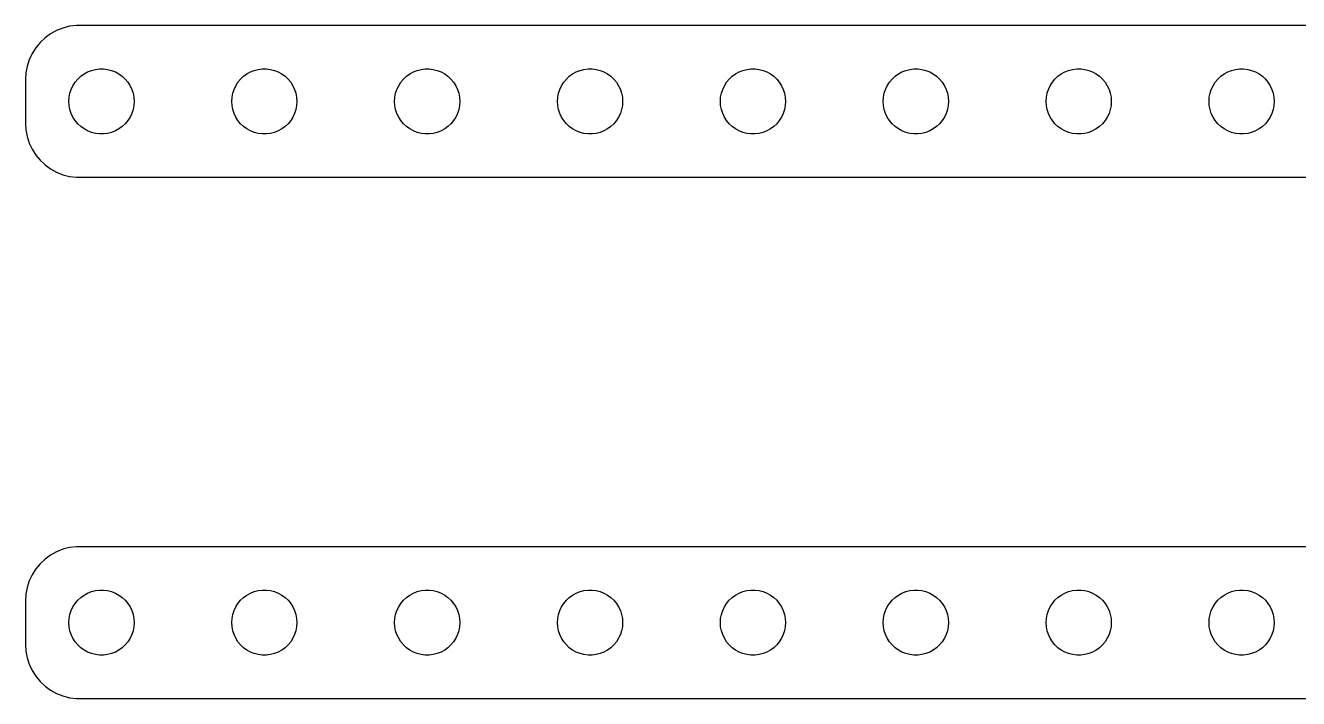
# Model space of a CAD drawing. Header units: metres. Extents: x -112 to 112, y 45 to 75.
# Drawn here: x -112.2 to -53.6, y 44.5 to 75.5 of the extents above; entities that cross this region are included whole.
import ezdxf

# ---------------------------------------------------------------- set-up
doc = ezdxf.new("R2010")
doc.units = ezdxf.units.M

msp = doc.modelspace()

# ---------------------------------------------------------------- linework, layer by layer
for p, q in [((-111.09, 75.1108), (-111.344, 74.9263)), ((-110.814, 75.2621), (-111.09, 75.1108)), ((-110.523, 75.3776), (-110.814, 75.2621)), ((-110.218, 75.4557), (-110.523, 75.3776)), ((-109.907, 75.4951), (-110.218, 75.4557)), ((109.907, 75.4951), (-109.907, 75.4951)), ((-111.773, 74.4695), (-111.941, 74.2044)), ((-111.572, 74.7114), (-111.773, 74.4695)), ((-111.344, 74.9263), (-111.572, 74.7114)), ((-112.074, 73.9203), (-112.171, 73.6217)), ((-111.941, 74.2044), (-112.074, 73.9203)), ((-112.23, 73.3133), (-112.25, 73)), ((-112.171, 73.6217), (-112.23, 73.3133)), ((-109.554, 73.2665), (-109.389, 73.3572)), ((-109.389, 73.3572), (-109.214, 73.4266)), ((-109.214, 73.4266), (-109.031, 73.4734)), ((-109.031, 73.4734), (-108.844, 73.497)), ((-108.844, 73.497), (-108.656, 73.497)), ((-108.656, 73.497), (-108.469, 73.4734)), ((-108.469, 73.4734), (-108.286, 73.4266)), ((-108.286, 73.4266), (-108.111, 73.3572)), ((-108.111, 73.3572), (-107.946, 73.2665)), ((-102.054, 73.2665), (-101.889, 73.3572)), ((-101.889, 73.3572), (-101.714, 73.4266)), ((-101.714, 73.4266), (-101.531, 73.4734)), ((-101.531, 73.4734), (-101.344, 73.497)), ((-101.344, 73.497), (-101.156, 73.497)), ((-101.156, 73.497), (-100.969, 73.4734)), ((-100.969, 73.4734), (-100.786, 73.4266)), ((-100.786, 73.4266), (-100.611, 73.3572)), ((-100.611, 73.3572), (-100.446, 73.2665)), ((-94.5537, 73.2665), (-94.3887, 73.3572)), ((-94.3887, 73.3572), (-94.2135, 73.4266)), ((-94.2135, 73.4266), (-94.0311, 73.4734)), ((-94.0311, 73.4734), (-93.8442, 73.497)), ((-93.8442, 73.497), (-93.6558, 73.497)), ((-93.6558, 73.497), (-93.4689, 73.4734)), ((-93.4689, 73.4734), (-93.2865, 73.4266)), ((-93.2865, 73.4266), (-93.1113, 73.3572)), ((-93.1113, 73.3572), (-92.9463, 73.2665)), ((-87.0537, 73.2665), (-86.8887, 73.3572)), ((-86.8887, 73.3572), (-86.7135, 73.4266)), ((-86.7135, 73.4266), (-86.5311, 73.4734)), ((-86.5311, 73.4734), (-86.3442, 73.497)), ((-86.3442, 73.497), (-86.1558, 73.497)), ((-86.1558, 73.497), (-85.9689, 73.4734)), ((-85.9689, 73.4734), (-85.7865, 73.4266)), ((-85.7865, 73.4266), (-85.6113, 73.3572)), ((-85.6113, 73.3572), (-85.4463, 73.2665)), ((-79.5537, 73.2665), (-79.3887, 73.3572)), ((-79.3887, 73.3572), (-79.2135, 73.4266)), ((-79.2135, 73.4266), (-79.0311, 73.4734)), ((-79.0311, 73.4734), (-78.8442, 73.497)), ((-78.8442, 73.497), (-78.6558, 73.497)), ((-78.6558, 73.497), (-78.4689, 73.4734)), ((-78.4689, 73.4734), (-78.2865, 73.4266)), ((-78.2865, 73.4266), (-78.1113, 73.3572)), ((-78.1113, 73.3572), (-77.9463, 73.2665)), ((-72.0537, 73.2665), (-71.8887, 73.3572)), ((-71.8887, 73.3572), (-71.7135, 73.4266)), ((-71.7135, 73.4266), (-71.5311, 73.4734)), ((-71.5311, 73.4734), (-71.3442, 73.497)), ((-71.3442, 73.497), (-71.1558, 73.497)), ((-71.1558, 73.497), (-70.9689, 73.4734)), ((-70.9689, 73.4734), (-70.7865, 73.4266)), ((-70.7865, 73.4266), (-70.6113, 73.3572)), ((-70.6113, 73.3572), (-70.4463, 73.2665)), ((-64.5537, 73.2665), (-64.3887, 73.3572)), ((-64.3887, 73.3572), (-64.2135, 73.4266)), ((-64.2135, 73.4266), (-64.0311, 73.4734)), ((-64.0311, 73.4734), (-63.8442, 73.497)), ((-63.8442, 73.497), (-63.6558, 73.497)), ((-63.6558, 73.497), (-63.4689, 73.4734)), ((-63.4689, 73.4734), (-63.2865, 73.4266)), ((-63.2865, 73.4266), (-63.1113, 73.3572)), ((-63.1113, 73.3572), (-62.9463, 73.2665)), ((-57.0537, 73.2665), (-56.8887, 73.3572)), ((-56.8887, 73.3572), (-56.7135, 73.4266)), ((-56.7135, 73.4266), (-56.5311, 73.4734)), ((-56.5311, 73.4734), (-56.3442, 73.497)), ((-56.3442, 73.497), (-56.1558, 73.497)), ((-56.1558, 73.497), (-55.9689, 73.4734)), ((-55.9689, 73.4734), (-55.7865, 73.4266)), ((-55.7865, 73.4266), (-55.6113, 73.3572)), ((-55.6113, 73.3572), (-55.4463, 73.2665)), ((-112.25, 73), (-112.25, 71)), ((-110.145, 72.5522), (-110.064, 72.7226)), ((-110.064, 72.7226), (-109.964, 72.8817)), ((-109.964, 72.8817), (-109.843, 73.0268)), ((-109.843, 73.0268), (-109.706, 73.1558)), ((-109.706, 73.1558), (-109.554, 73.2665)), ((-107.946, 73.2665), (-107.794, 73.1558)), ((-107.794, 73.1558), (-107.657, 73.0268)), ((-107.657, 73.0268), (-107.536, 72.8817)), ((-107.536, 72.8817), (-107.436, 72.7226)), ((-107.436, 72.7226), (-107.355, 72.5522)), ((-102.645, 72.5522), (-102.564, 72.7226)), ((-102.564, 72.7226), (-102.464, 72.8817)), ((-102.464, 72.8817), (-102.343, 73.0268)), ((-102.343, 73.0268), (-102.206, 73.1558)), ((-102.206, 73.1558), (-102.054, 73.2665)), ((-100.446, 73.2665), (-100.294, 73.1558)), ((-100.294, 73.1558), (-100.157, 73.0268)), ((-100.157, 73.0268), (-100.036, 72.8817)), ((-100.036, 72.8817), (-99.9355, 72.7226)), ((-99.9355, 72.7226), (-99.8553, 72.5522)), ((-95.1447, 72.5522), (-95.0645, 72.7226)), ((-95.0645, 72.7226), (-94.9635, 72.8817)), ((-94.9635, 72.8817), (-94.8434, 73.0268)), ((-94.8434, 73.0268), (-94.7061, 73.1558)), ((-94.7061, 73.1558), (-94.5537, 73.2665)), ((-92.9463, 73.2665), (-92.7939, 73.1558)), ((-92.7939, 73.1558), (-92.6565, 73.0268)), ((-92.6565, 73.0268), (-92.5365, 72.8817)), ((-92.5365, 72.8817), (-92.4355, 72.7226)), ((-92.4355, 72.7226), (-92.3553, 72.5522)), ((-87.6447, 72.5522), (-87.5645, 72.7226)), ((-87.5645, 72.7226), (-87.4635, 72.8817)), ((-87.4635, 72.8817), (-87.3434, 73.0268)), ((-87.3434, 73.0268), (-87.2061, 73.1558)), ((-87.2061, 73.1558), (-87.0537, 73.2665)), ((-85.4463, 73.2665), (-85.2939, 73.1558)), ((-85.2939, 73.1558), (-85.1565, 73.0268)), ((-85.1565, 73.0268), (-85.0365, 72.8817)), ((-85.0365, 72.8817), (-84.9355, 72.7226)), ((-84.9355, 72.7226), (-84.8553, 72.5522)), ((-80.1447, 72.5522), (-80.0645, 72.7226)), ((-80.0645, 72.7226), (-79.9635, 72.8817)), ((-79.9635, 72.8817), (-79.8434, 73.0268)), ((-79.8434, 73.0268), (-79.7061, 73.1558)), ((-79.7061, 73.1558), (-79.5537, 73.2665)), ((-77.9463, 73.2665), (-77.7939, 73.1558)), ((-77.7939, 73.1558), (-77.6565, 73.0268)), ((-77.6565, 73.0268), (-77.5365, 72.8817)), ((-77.5365, 72.8817), (-77.4355, 72.7226)), ((-77.4355, 72.7226), (-77.3553, 72.5522)), ((-72.6447, 72.5522), (-72.5645, 72.7226)), ((-72.5645, 72.7226), (-72.4635, 72.8817)), ((-72.4635, 72.8817), (-72.3434, 73.0268)), ((-72.3434, 73.0268), (-72.2061, 73.1558)), ((-72.2061, 73.1558), (-72.0537, 73.2665)), ((-70.4463, 73.2665), (-70.2939, 73.1558)), ((-70.2939, 73.1558), (-70.1565, 73.0268)), ((-70.1565, 73.0268), (-70.0365, 72.8817)), ((-70.0365, 72.8817), (-69.9355, 72.7226)), ((-69.9355, 72.7226), (-69.8553, 72.5522)), ((-65.1447, 72.5522), (-65.0645, 72.7226)), ((-65.0645, 72.7226), (-64.9635, 72.8817)), ((-64.9635, 72.8817), (-64.8434, 73.0268)), ((-64.8434, 73.0268), (-64.7061, 73.1558)), ((-64.7061, 73.1558), (-64.5537, 73.2665)), ((-62.9463, 73.2665), (-62.7939, 73.1558)), ((-62.7939, 73.1558), (-62.6565, 73.0268)), ((-62.6565, 73.0268), (-62.5365, 72.8817)), ((-62.5365, 72.8817), (-62.4355, 72.7226)), ((-62.4355, 72.7226), (-62.3553, 72.5522)), ((-57.6447, 72.5522), (-57.5645, 72.7226)), ((-57.5645, 72.7226), (-57.4635, 72.8817)), ((-57.4635, 72.8817), (-57.3434, 73.0268)), ((-57.3434, 73.0268), (-57.2061, 73.1558)), ((-57.2061, 73.1558), (-57.0537, 73.2665)), ((-55.4463, 73.2665), (-55.2939, 73.1558)), ((-55.2939, 73.1558), (-55.1565, 73.0268)), ((-55.1565, 73.0268), (-55.0365, 72.8817)), ((-55.0365, 72.8817), (-54.9355, 72.7226)), ((-54.9355, 72.7226), (-54.8553, 72.5522)), ((-110.25, 72), (-110.238, 72.188)), ((-110.238, 72.188), (-110.203, 72.373)), ((-110.203, 72.373), (-110.145, 72.5522)), ((-107.355, 72.5522), (-107.297, 72.373)), ((-107.297, 72.373), (-107.262, 72.188)), ((-107.262, 72.188), (-107.25, 72)), ((-102.75, 72), (-102.738, 72.188)), ((-102.738, 72.188), (-102.703, 72.373)), ((-102.703, 72.373), (-102.645, 72.5522)), ((-99.8553, 72.5522), (-99.7971, 72.373)), ((-99.7971, 72.373), (-99.7618, 72.188)), ((-99.7618, 72.188), (-99.75, 72)), ((-95.25, 72), (-95.2382, 72.188)), ((-95.2382, 72.188), (-95.2029, 72.373)), ((-95.2029, 72.373), (-95.1447, 72.5522)), ((-92.3553, 72.5522), (-92.2971, 72.373)), ((-92.2971, 72.373), (-92.2618, 72.188)), ((-92.2618, 72.188), (-92.25, 72)), ((-87.75, 72), (-87.7382, 72.188)), ((-87.7382, 72.188), (-87.7029, 72.373)), ((-87.7029, 72.373), (-87.6447, 72.5522)), ((-84.8553, 72.5522), (-84.7971, 72.373)), ((-84.7971, 72.373), (-84.7618, 72.188)), ((-84.7618, 72.188), (-84.75, 72)), ((-80.25, 72), (-80.2382, 72.188)), ((-80.2382, 72.188), (-80.2029, 72.373)), ((-80.2029, 72.373), (-80.1447, 72.5522)), ((-77.3553, 72.5522), (-77.2971, 72.373)), ((-77.2971, 72.373), (-77.2618, 72.188)), ((-77.2618, 72.188), (-77.25, 72)), ((-72.75, 72), (-72.7382, 72.188)), ((-72.7382, 72.188), (-72.7029, 72.373)), ((-72.7029, 72.373), (-72.6447, 72.5522)), ((-69.8553, 72.5522), (-69.7971, 72.373)), ((-69.7971, 72.373), (-69.7618, 72.188)), ((-69.7618, 72.188), (-69.75, 72)), ((-65.25, 72), (-65.2382, 72.188)), ((-65.2382, 72.188), (-65.2029, 72.373)), ((-65.2029, 72.373), (-65.1447, 72.5522)), ((-62.3553, 72.5522), (-62.2971, 72.373)), ((-62.2971, 72.373), (-62.2618, 72.188)), ((-62.2618, 72.188), (-62.25, 72)), ((-57.75, 72), (-57.7382, 72.188)), ((-57.7382, 72.188), (-57.7029, 72.373)), ((-57.7029, 72.373), (-57.6447, 72.5522)), ((-54.8553, 72.5522), (-54.7971, 72.373)), ((-54.7971, 72.373), (-54.7618, 72.188)), ((-54.7618, 72.188), (-54.75, 72)), ((-110.238, 71.812), (-110.25, 72)), ((-110.203, 71.627), (-110.238, 71.812)), ((-110.145, 71.4478), (-110.203, 71.627)), ((-107.297, 71.627), (-107.355, 71.4478)), ((-107.262, 71.812), (-107.297, 71.627)), ((-107.25, 72), (-107.262, 71.812)), ((-102.738, 71.812), (-102.75, 72)), ((-102.703, 71.627), (-102.738, 71.812)), ((-102.645, 71.4478), (-102.703, 71.627)), ((-99.7971, 71.627), (-99.8553, 71.4478)), ((-99.7618, 71.812), (-99.7971, 71.627)), ((-99.75, 72), (-99.7618, 71.812)), ((-95.2382, 71.812), (-95.25, 72)), ((-95.2029, 71.627), (-95.2382, 71.812)), ((-95.1447, 71.4478), (-95.2029, 71.627)), ((-92.2971, 71.627), (-92.3553, 71.4478)), ((-92.2618, 71.812), (-92.2971, 71.627)), ((-92.25, 72), (-92.2618, 71.812)), ((-87.7382, 71.812), (-87.75, 72)), ((-87.7029, 71.627), (-87.7382, 71.812)), ((-87.6447, 71.4478), (-87.7029, 71.627)), ((-84.7971, 71.627), (-84.8553, 71.4478)), ((-84.7618, 71.812), (-84.7971, 71.627)), ((-84.75, 72), (-84.7618, 71.812)), ((-80.2382, 71.812), (-80.25, 72)), ((-80.2029, 71.627), (-80.2382, 71.812)), ((-80.1447, 71.4478), (-80.2029, 71.627)), ((-77.2971, 71.627), (-77.3553, 71.4478)), ((-77.2618, 71.812), (-77.2971, 71.627)), ((-77.25, 72), (-77.2618, 71.812)), ((-72.7382, 71.812), (-72.75, 72)), ((-72.7029, 71.627), (-72.7382, 71.812)), ((-72.6447, 71.4478), (-72.7029, 71.627)), ((-69.7971, 71.627), (-69.8553, 71.4478)), ((-69.7618, 71.812), (-69.7971, 71.627)), ((-69.75, 72), (-69.7618, 71.812)), ((-65.2382, 71.812), (-65.25, 72)), ((-65.2029, 71.627), (-65.2382, 71.812)), ((-65.1447, 71.4478), (-65.2029, 71.627)), ((-62.2971, 71.627), (-62.3553, 71.4478)), ((-62.2618, 71.812), (-62.2971, 71.627)), ((-62.25, 72), (-62.2618, 71.812)), ((-57.7382, 71.812), (-57.75, 72)), ((-57.7029, 71.627), (-57.7382, 71.812)), ((-57.6447, 71.4478), (-57.7029, 71.627)), ((-54.7971, 71.627), (-54.8553, 71.4478)), ((-54.7618, 71.812), (-54.7971, 71.627)), ((-54.75, 72), (-54.7618, 71.812)), ((-112.25, 71), (-112.23, 70.6867)), ((-110.064, 71.2774), (-110.145, 71.4478)), ((-109.964, 71.1183), (-110.064, 71.2774)), ((-109.843, 70.9732), (-109.964, 71.1183)), ((-109.706, 70.8442), (-109.843, 70.9732)), ((-107.657, 70.9732), (-107.794, 70.8442)), ((-107.536, 71.1183), (-107.657, 70.9732)), ((-107.436, 71.2774), (-107.536, 71.1183)), ((-107.355, 71.4478), (-107.436, 71.2774)), ((-102.564, 71.2774), (-102.645, 71.4478)), ((-102.464, 71.1183), (-102.564, 71.2774)), ((-102.343, 70.9732), (-102.464, 71.1183)), ((-102.206, 70.8442), (-102.343, 70.9732)), ((-100.157, 70.9732), (-100.294, 70.8442)), ((-100.036, 71.1183), (-100.157, 70.9732)), ((-99.9355, 71.2774), (-100.036, 71.1183)), ((-99.8553, 71.4478), (-99.9355, 71.2774)), ((-95.0645, 71.2774), (-95.1447, 71.4478)), ((-94.9635, 71.1183), (-95.0645, 71.2774)), ((-94.8434, 70.9732), (-94.9635, 71.1183)), ((-94.7061, 70.8442), (-94.8434, 70.9732)), ((-92.6565, 70.9732), (-92.7939, 70.8442)), ((-92.5365, 71.1183), (-92.6565, 70.9732)), ((-92.4355, 71.2774), (-92.5365, 71.1183)), ((-92.3553, 71.4478), (-92.4355, 71.2774)), ((-87.5645, 71.2774), (-87.6447, 71.4478)), ((-87.4635, 71.1183), (-87.5645, 71.2774)), ((-87.3434, 70.9732), (-87.4635, 71.1183)), ((-87.2061, 70.8442), (-87.3434, 70.9732)), ((-85.1565, 70.9732), (-85.2939, 70.8442)), ((-85.0365, 71.1183), (-85.1565, 70.9732)), ((-84.9355, 71.2774), (-85.0365, 71.1183)), ((-84.8553, 71.4478), (-84.9355, 71.2774)), ((-80.0645, 71.2774), (-80.1447, 71.4478)), ((-79.9635, 71.1183), (-80.0645, 71.2774)), ((-79.8434, 70.9732), (-79.9635, 71.1183)), ((-79.7061, 70.8442), (-79.8434, 70.9732)), ((-77.6565, 70.9732), (-77.7939, 70.8442)), ((-77.5365, 71.1183), (-77.6565, 70.9732)), ((-77.4355, 71.2774), (-77.5365, 71.1183)), ((-77.3553, 71.4478), (-77.4355, 71.2774)), ((-72.5645, 71.2774), (-72.6447, 71.4478)), ((-72.4635, 71.1183), (-72.5645, 71.2774)), ((-72.3434, 70.9732), (-72.4635, 71.1183)), ((-72.2061, 70.8442), (-72.3434, 70.9732)), ((-70.1565, 70.9732), (-70.2939, 70.8442)), ((-70.0365, 71.1183), (-70.1565, 70.9732)), ((-69.9355, 71.2774), (-70.0365, 71.1183)), ((-69.8553, 71.4478), (-69.9355, 71.2774)), ((-65.0645, 71.2774), (-65.1447, 71.4478)), ((-64.9635, 71.1183), (-65.0645, 71.2774)), ((-64.8434, 70.9732), (-64.9635, 71.1183)), ((-64.7061, 70.8442), (-64.8434, 70.9732)), ((-62.6565, 70.9732), (-62.7939, 70.8442)), ((-62.5365, 71.1183), (-62.6565, 70.9732)), ((-62.4355, 71.2774), (-62.5365, 71.1183)), ((-62.3553, 71.4478), (-62.4355, 71.2774)), ((-57.5645, 71.2774), (-57.6447, 71.4478)), ((-57.4635, 71.1183), (-57.5645, 71.2774)), ((-57.3434, 70.9732), (-57.4635, 71.1183)), ((-57.2061, 70.8442), (-57.3434, 70.9732)), ((-55.1565, 70.9732), (-55.2939, 70.8442)), ((-55.0365, 71.1183), (-55.1565, 70.9732)), ((-54.9355, 71.2774), (-55.0365, 71.1183)), ((-54.8553, 71.4478), (-54.9355, 71.2774)), ((-112.23, 70.6867), (-112.171, 70.3783)), ((-112.171, 70.3783), (-112.074, 70.0797)), ((-109.554, 70.7335), (-109.706, 70.8442)), ((-109.389, 70.6428), (-109.554, 70.7335)), ((-109.214, 70.5734), (-109.389, 70.6428)), ((-109.031, 70.5266), (-109.214, 70.5734)), ((-108.844, 70.503), (-109.031, 70.5266)), ((-108.656, 70.503), (-108.844, 70.503)), ((-108.469, 70.5266), (-108.656, 70.503)), ((-108.286, 70.5734), (-108.469, 70.5266)), ((-108.111, 70.6428), (-108.286, 70.5734)), ((-107.946, 70.7335), (-108.111, 70.6428)), ((-107.794, 70.8442), (-107.946, 70.7335)), ((-102.054, 70.7335), (-102.206, 70.8442)), ((-101.889, 70.6428), (-102.054, 70.7335)), ((-101.714, 70.5734), (-101.889, 70.6428)), ((-101.531, 70.5266), (-101.714, 70.5734)), ((-101.344, 70.503), (-101.531, 70.5266)), ((-101.156, 70.503), (-101.344, 70.503)), ((-100.969, 70.5266), (-101.156, 70.503)), ((-100.786, 70.5734), (-100.969, 70.5266)), ((-100.611, 70.6428), (-100.786, 70.5734)), ((-100.446, 70.7335), (-100.611, 70.6428)), ((-100.294, 70.8442), (-100.446, 70.7335)), ((-94.5537, 70.7335), (-94.7061, 70.8442)), ((-94.3887, 70.6428), (-94.5537, 70.7335)), ((-94.2135, 70.5734), (-94.3887, 70.6428)), ((-94.0311, 70.5266), (-94.2135, 70.5734)), ((-93.8442, 70.503), (-94.0311, 70.5266)), ((-93.6558, 70.503), (-93.8442, 70.503)), ((-93.4689, 70.5266), (-93.6558, 70.503)), ((-93.2865, 70.5734), (-93.4689, 70.5266)), ((-93.1113, 70.6428), (-93.2865, 70.5734)), ((-92.9463, 70.7335), (-93.1113, 70.6428)), ((-92.7939, 70.8442), (-92.9463, 70.7335)), ((-87.0537, 70.7335), (-87.2061, 70.8442)), ((-86.8887, 70.6428), (-87.0537, 70.7335)), ((-86.7135, 70.5734), (-86.8887, 70.6428)), ((-86.5311, 70.5266), (-86.7135, 70.5734)), ((-86.3442, 70.503), (-86.5311, 70.5266)), ((-86.1558, 70.503), (-86.3442, 70.503)), ((-85.9689, 70.5266), (-86.1558, 70.503)), ((-85.7865, 70.5734), (-85.9689, 70.5266)), ((-85.6113, 70.6428), (-85.7865, 70.5734)), ((-85.4463, 70.7335), (-85.6113, 70.6428)), ((-85.2939, 70.8442), (-85.4463, 70.7335)), ((-79.5537, 70.7335), (-79.7061, 70.8442)), ((-79.3887, 70.6428), (-79.5537, 70.7335)), ((-79.2135, 70.5734), (-79.3887, 70.6428)), ((-79.0311, 70.5266), (-79.2135, 70.5734)), ((-78.8442, 70.503), (-79.0311, 70.5266)), ((-78.6558, 70.503), (-78.8442, 70.503)), ((-78.4689, 70.5266), (-78.6558, 70.503)), ((-78.2865, 70.5734), (-78.4689, 70.5266)), ((-78.1113, 70.6428), (-78.2865, 70.5734)), ((-77.9463, 70.7335), (-78.1113, 70.6428)), ((-77.7939, 70.8442), (-77.9463, 70.7335)), ((-72.0537, 70.7335), (-72.2061, 70.8442)), ((-71.8887, 70.6428), (-72.0537, 70.7335)), ((-71.7135, 70.5734), (-71.8887, 70.6428)), ((-71.5311, 70.5266), (-71.7135, 70.5734)), ((-71.3442, 70.503), (-71.5311, 70.5266)), ((-71.1558, 70.503), (-71.3442, 70.503)), ((-70.9689, 70.5266), (-71.1558, 70.503)), ((-70.7865, 70.5734), (-70.9689, 70.5266)), ((-70.6113, 70.6428), (-70.7865, 70.5734)), ((-70.4463, 70.7335), (-70.6113, 70.6428)), ((-70.2939, 70.8442), (-70.4463, 70.7335)), ((-64.5537, 70.7335), (-64.7061, 70.8442)), ((-64.3887, 70.6428), (-64.5537, 70.7335)), ((-64.2135, 70.5734), (-64.3887, 70.6428)), ((-64.0311, 70.5266), (-64.2135, 70.5734)), ((-63.8442, 70.503), (-64.0311, 70.5266)), ((-63.6558, 70.503), (-63.8442, 70.503)), ((-63.4689, 70.5266), (-63.6558, 70.503)), ((-63.2865, 70.5734), (-63.4689, 70.5266)), ((-63.1113, 70.6428), (-63.2865, 70.5734)), ((-62.9463, 70.7335), (-63.1113, 70.6428)), ((-62.7939, 70.8442), (-62.9463, 70.7335)), ((-57.0537, 70.7335), (-57.2061, 70.8442)), ((-56.8887, 70.6428), (-57.0537, 70.7335)), ((-56.7135, 70.5734), (-56.8887, 70.6428)), ((-56.5311, 70.5266), (-56.7135, 70.5734)), ((-56.3442, 70.503), (-56.5311, 70.5266)), ((-56.1558, 70.503), (-56.3442, 70.503)), ((-55.9689, 70.5266), (-56.1558, 70.503)), ((-55.7865, 70.5734), (-55.9689, 70.5266)), ((-55.6113, 70.6428), (-55.7865, 70.5734)), ((-55.4463, 70.7335), (-55.6113, 70.6428)), ((-55.2939, 70.8442), (-55.4463, 70.7335)), ((-112.074, 70.0797), (-111.941, 69.7956)), ((-111.941, 69.7956), (-111.773, 69.5305)), ((-111.773, 69.5305), (-111.572, 69.2886)), ((-111.572, 69.2886), (-111.344, 69.0737)), ((-111.344, 69.0737), (-111.09, 68.8892)), ((-111.09, 68.8892), (-110.814, 68.7379)), ((-110.814, 68.7379), (-110.523, 68.6224)), ((-110.523, 68.6224), (-110.218, 68.5443)), ((-110.218, 68.5443), (-109.907, 68.5049)), ((-109.907, 68.5049), (109.907, 68.5049)), ((-111.09, 51.1108), (-111.344, 50.9263)), ((-110.814, 51.2621), (-111.09, 51.1108)), ((-110.523, 51.3776), (-110.814, 51.2621)), ((-110.218, 51.4557), (-110.523, 51.3776)), ((-109.907, 51.4951), (-110.218, 51.4557)), ((109.907, 51.4951), (-109.907, 51.4951)), ((-111.773, 50.4695), (-111.941, 50.2044)), ((-111.572, 50.7114), (-111.773, 50.4695)), ((-111.344, 50.9263), (-111.572, 50.7114)), ((-112.074, 49.9203), (-112.171, 49.6217)), ((-111.941, 50.2044), (-112.074, 49.9203)), ((-112.23, 49.3133), (-112.25, 49)), ((-112.171, 49.6217), (-112.23, 49.3133)), ((-109.706, 49.1558), (-109.554, 49.2665)), ((-109.554, 49.2665), (-109.389, 49.3572)), ((-109.389, 49.3572), (-109.214, 49.4266)), ((-109.214, 49.4266), (-109.031, 49.4734)), ((-109.031, 49.4734), (-108.844, 49.497)), ((-108.844, 49.497), (-108.656, 49.497)), ((-108.656, 49.497), (-108.469, 49.4734)), ((-108.469, 49.4734), (-108.286, 49.4266)), ((-108.286, 49.4266), (-108.111, 49.3572)), ((-108.111, 49.3572), (-107.946, 49.2665)), ((-107.946, 49.2665), (-107.794, 49.1558)), ((-102.206, 49.1558), (-102.054, 49.2665)), ((-102.054, 49.2665), (-101.889, 49.3572)), ((-101.889, 49.3572), (-101.714, 49.4266)), ((-101.714, 49.4266), (-101.531, 49.4734)), ((-101.531, 49.4734), (-101.344, 49.497)), ((-101.344, 49.497), (-101.156, 49.497)), ((-101.156, 49.497), (-100.969, 49.4734)), ((-100.969, 49.4734), (-100.786, 49.4266)), ((-100.786, 49.4266), (-100.611, 49.3572)), ((-100.611, 49.3572), (-100.446, 49.2665)), ((-100.446, 49.2665), (-100.294, 49.1558)), ((-94.7061, 49.1558), (-94.5537, 49.2665)), ((-94.5537, 49.2665), (-94.3887, 49.3572)), ((-94.3887, 49.3572), (-94.2135, 49.4266)), ((-94.2135, 49.4266), (-94.0311, 49.4734)), ((-94.0311, 49.4734), (-93.8442, 49.497)), ((-93.8442, 49.497), (-93.6558, 49.497)), ((-93.6558, 49.497), (-93.4689, 49.4734)), ((-93.4689, 49.4734), (-93.2865, 49.4266)), ((-93.2865, 49.4266), (-93.1113, 49.3572)), ((-93.1113, 49.3572), (-92.9463, 49.2665)), ((-92.9463, 49.2665), (-92.7939, 49.1558)), ((-87.2061, 49.1558), (-87.0537, 49.2665)), ((-87.0537, 49.2665), (-86.8887, 49.3572)), ((-86.8887, 49.3572), (-86.7135, 49.4266)), ((-86.7135, 49.4266), (-86.5311, 49.4734)), ((-86.5311, 49.4734), (-86.3442, 49.497)), ((-86.3442, 49.497), (-86.1558, 49.497)), ((-86.1558, 49.497), (-85.9689, 49.4734)), ((-85.9689, 49.4734), (-85.7865, 49.4266)), ((-85.7865, 49.4266), (-85.6113, 49.3572)), ((-85.6113, 49.3572), (-85.4463, 49.2665)), ((-85.4463, 49.2665), (-85.2939, 49.1558)), ((-79.7061, 49.1558), (-79.5537, 49.2665)), ((-79.5537, 49.2665), (-79.3887, 49.3572)), ((-79.3887, 49.3572), (-79.2135, 49.4266)), ((-79.2135, 49.4266), (-79.0311, 49.4734)), ((-79.0311, 49.4734), (-78.8442, 49.497)), ((-78.8442, 49.497), (-78.6558, 49.497)), ((-78.6558, 49.497), (-78.4689, 49.4734)), ((-78.4689, 49.4734), (-78.2865, 49.4266)), ((-78.2865, 49.4266), (-78.1113, 49.3572)), ((-78.1113, 49.3572), (-77.9463, 49.2665)), ((-77.9463, 49.2665), (-77.7939, 49.1558)), ((-72.2061, 49.1558), (-72.0537, 49.2665)), ((-72.0537, 49.2665), (-71.8887, 49.3572)), ((-71.8887, 49.3572), (-71.7135, 49.4266)), ((-71.7135, 49.4266), (-71.5311, 49.4734)), ((-71.5311, 49.4734), (-71.3442, 49.497)), ((-71.3442, 49.497), (-71.1558, 49.497)), ((-71.1558, 49.497), (-70.9689, 49.4734)), ((-70.9689, 49.4734), (-70.7865, 49.4266)), ((-70.7865, 49.4266), (-70.6113, 49.3572)), ((-70.6113, 49.3572), (-70.4463, 49.2665)), ((-70.4463, 49.2665), (-70.2939, 49.1558)), ((-64.7061, 49.1558), (-64.5537, 49.2665)), ((-64.5537, 49.2665), (-64.3887, 49.3572)), ((-64.3887, 49.3572), (-64.2135, 49.4266)), ((-64.2135, 49.4266), (-64.0311, 49.4734)), ((-64.0311, 49.4734), (-63.8442, 49.497)), ((-63.8442, 49.497), (-63.6558, 49.497)), ((-63.6558, 49.497), (-63.4689, 49.4734)), ((-63.4689, 49.4734), (-63.2865, 49.4266)), ((-63.2865, 49.4266), (-63.1113, 49.3572)), ((-63.1113, 49.3572), (-62.9463, 49.2665)), ((-62.9463, 49.2665), (-62.7939, 49.1558)), ((-57.2061, 49.1558), (-57.0537, 49.2665)), ((-57.0537, 49.2665), (-56.8887, 49.3572)), ((-56.8887, 49.3572), (-56.7135, 49.4266)), ((-56.7135, 49.4266), (-56.5311, 49.4734)), ((-56.5311, 49.4734), (-56.3442, 49.497)), ((-56.3442, 49.497), (-56.1558, 49.497)), ((-56.1558, 49.497), (-55.9689, 49.4734)), ((-55.9689, 49.4734), (-55.7865, 49.4266)), ((-55.7865, 49.4266), (-55.6113, 49.3572)), ((-55.6113, 49.3572), (-55.4463, 49.2665)), ((-55.4463, 49.2665), (-55.2939, 49.1558)), ((-112.25, 49), (-112.25, 47)), ((-110.145, 48.5522), (-110.064, 48.7226)), ((-110.064, 48.7226), (-109.964, 48.8817)), ((-109.964, 48.8817), (-109.843, 49.0268)), ((-109.843, 49.0268), (-109.706, 49.1558)), ((-107.794, 49.1558), (-107.657, 49.0268)), ((-107.657, 49.0268), (-107.536, 48.8817)), ((-107.536, 48.8817), (-107.436, 48.7226)), ((-107.436, 48.7226), (-107.355, 48.5522)), ((-102.645, 48.5522), (-102.564, 48.7226)), ((-102.564, 48.7226), (-102.464, 48.8817)), ((-102.464, 48.8817), (-102.343, 49.0268)), ((-102.343, 49.0268), (-102.206, 49.1558)), ((-100.294, 49.1558), (-100.157, 49.0268)), ((-100.157, 49.0268), (-100.036, 48.8817)), ((-100.036, 48.8817), (-99.9355, 48.7226)), ((-99.9355, 48.7226), (-99.8553, 48.5522)), ((-95.1447, 48.5522), (-95.0645, 48.7226)), ((-95.0645, 48.7226), (-94.9635, 48.8817)), ((-94.9635, 48.8817), (-94.8434, 49.0268)), ((-94.8434, 49.0268), (-94.7061, 49.1558)), ((-92.7939, 49.1558), (-92.6565, 49.0268)), ((-92.6565, 49.0268), (-92.5365, 48.8817)), ((-92.5365, 48.8817), (-92.4355, 48.7226)), ((-92.4355, 48.7226), (-92.3553, 48.5522)), ((-87.6447, 48.5522), (-87.5645, 48.7226)), ((-87.5645, 48.7226), (-87.4635, 48.8817)), ((-87.4635, 48.8817), (-87.3434, 49.0268)), ((-87.3434, 49.0268), (-87.2061, 49.1558)), ((-85.2939, 49.1558), (-85.1565, 49.0268)), ((-85.1565, 49.0268), (-85.0365, 48.8817)), ((-85.0365, 48.8817), (-84.9355, 48.7226)), ((-84.9355, 48.7226), (-84.8553, 48.5522)), ((-80.1447, 48.5522), (-80.0645, 48.7226)), ((-80.0645, 48.7226), (-79.9635, 48.8817)), ((-79.9635, 48.8817), (-79.8434, 49.0268)), ((-79.8434, 49.0268), (-79.7061, 49.1558)), ((-77.7939, 49.1558), (-77.6565, 49.0268)), ((-77.6565, 49.0268), (-77.5365, 48.8817)), ((-77.5365, 48.8817), (-77.4355, 48.7226)), ((-77.4355, 48.7226), (-77.3553, 48.5522)), ((-72.6447, 48.5522), (-72.5645, 48.7226)), ((-72.5645, 48.7226), (-72.4635, 48.8817)), ((-72.4635, 48.8817), (-72.3434, 49.0268)), ((-72.3434, 49.0268), (-72.2061, 49.1558)), ((-70.2939, 49.1558), (-70.1565, 49.0268)), ((-70.1565, 49.0268), (-70.0365, 48.8817)), ((-70.0365, 48.8817), (-69.9355, 48.7226)), ((-69.9355, 48.7226), (-69.8553, 48.5522)), ((-65.1447, 48.5522), (-65.0645, 48.7226)), ((-65.0645, 48.7226), (-64.9635, 48.8817)), ((-64.9635, 48.8817), (-64.8434, 49.0268)), ((-64.8434, 49.0268), (-64.7061, 49.1558)), ((-62.7939, 49.1558), (-62.6565, 49.0268)), ((-62.6565, 49.0268), (-62.5365, 48.8817)), ((-62.5365, 48.8817), (-62.4355, 48.7226)), ((-62.4355, 48.7226), (-62.3553, 48.5522)), ((-57.6447, 48.5522), (-57.5645, 48.7226)), ((-57.5645, 48.7226), (-57.4635, 48.8817)), ((-57.4635, 48.8817), (-57.3434, 49.0268)), ((-57.3434, 49.0268), (-57.2061, 49.1558)), ((-55.2939, 49.1558), (-55.1565, 49.0268)), ((-55.1565, 49.0268), (-55.0365, 48.8817)), ((-55.0365, 48.8817), (-54.9355, 48.7226)), ((-54.9355, 48.7226), (-54.8553, 48.5522)), ((-110.25, 48), (-110.238, 48.188)), ((-110.238, 48.188), (-110.203, 48.373)), ((-110.203, 48.373), (-110.145, 48.5522)), ((-107.355, 48.5522), (-107.297, 48.373)), ((-107.297, 48.373), (-107.262, 48.188)), ((-107.262, 48.188), (-107.25, 48)), ((-102.75, 48), (-102.738, 48.188)), ((-102.738, 48.188), (-102.703, 48.373)), ((-102.703, 48.373), (-102.645, 48.5522)), ((-99.8553, 48.5522), (-99.7971, 48.373)), ((-99.7971, 48.373), (-99.7618, 48.188)), ((-99.7618, 48.188), (-99.75, 48)), ((-95.25, 48), (-95.2382, 48.188)), ((-95.2382, 48.188), (-95.2029, 48.373)), ((-95.2029, 48.373), (-95.1447, 48.5522)), ((-92.3553, 48.5522), (-92.2971, 48.373)), ((-92.2971, 48.373), (-92.2618, 48.188)), ((-92.2618, 48.188), (-92.25, 48)), ((-87.75, 48), (-87.7382, 48.188)), ((-87.7382, 48.188), (-87.7029, 48.373)), ((-87.7029, 48.373), (-87.6447, 48.5522)), ((-84.8553, 48.5522), (-84.7971, 48.373)), ((-84.7971, 48.373), (-84.7618, 48.188)), ((-84.7618, 48.188), (-84.75, 48)), ((-80.25, 48), (-80.2382, 48.188)), ((-80.2382, 48.188), (-80.2029, 48.373)), ((-80.2029, 48.373), (-80.1447, 48.5522)), ((-77.3553, 48.5522), (-77.2971, 48.373)), ((-77.2971, 48.373), (-77.2618, 48.188)), ((-77.2618, 48.188), (-77.25, 48)), ((-72.75, 48), (-72.7382, 48.188)), ((-72.7382, 48.188), (-72.7029, 48.373)), ((-72.7029, 48.373), (-72.6447, 48.5522)), ((-69.8553, 48.5522), (-69.7971, 48.373)), ((-69.7971, 48.373), (-69.7618, 48.188)), ((-69.7618, 48.188), (-69.75, 48)), ((-65.25, 48), (-65.2382, 48.188)), ((-65.2382, 48.188), (-65.2029, 48.373)), ((-65.2029, 48.373), (-65.1447, 48.5522)), ((-62.3553, 48.5522), (-62.2971, 48.373)), ((-62.2971, 48.373), (-62.2618, 48.188)), ((-62.2618, 48.188), (-62.25, 48)), ((-57.75, 48), (-57.7382, 48.188)), ((-57.7382, 48.188), (-57.7029, 48.373)), ((-57.7029, 48.373), (-57.6447, 48.5522)), ((-54.8553, 48.5522), (-54.7971, 48.373)), ((-54.7971, 48.373), (-54.7618, 48.188)), ((-54.7618, 48.188), (-54.75, 48)), ((-110.238, 47.812), (-110.25, 48)), ((-110.203, 47.627), (-110.238, 47.812)), ((-110.145, 47.4478), (-110.203, 47.627)), ((-107.297, 47.627), (-107.355, 47.4478)), ((-107.262, 47.812), (-107.297, 47.627)), ((-107.25, 48), (-107.262, 47.812)), ((-102.738, 47.812), (-102.75, 48)), ((-102.703, 47.627), (-102.738, 47.812)), ((-102.645, 47.4478), (-102.703, 47.627)), ((-99.7971, 47.627), (-99.8553, 47.4478)), ((-99.7618, 47.812), (-99.7971, 47.627)), ((-99.75, 48), (-99.7618, 47.812)), ((-95.2382, 47.812), (-95.25, 48)), ((-95.2029, 47.627), (-95.2382, 47.812)), ((-95.1447, 47.4478), (-95.2029, 47.627)), ((-92.2971, 47.627), (-92.3553, 47.4478)), ((-92.2618, 47.812), (-92.2971, 47.627)), ((-92.25, 48), (-92.2618, 47.812)), ((-87.7382, 47.812), (-87.75, 48)), ((-87.7029, 47.627), (-87.7382, 47.812)), ((-87.6447, 47.4478), (-87.7029, 47.627)), ((-84.7971, 47.627), (-84.8553, 47.4478)), ((-84.7618, 47.812), (-84.7971, 47.627)), ((-84.75, 48), (-84.7618, 47.812)), ((-80.2382, 47.812), (-80.25, 48)), ((-80.2029, 47.627), (-80.2382, 47.812)), ((-80.1447, 47.4478), (-80.2029, 47.627)), ((-77.2971, 47.627), (-77.3553, 47.4478)), ((-77.2618, 47.812), (-77.2971, 47.627)), ((-77.25, 48), (-77.2618, 47.812)), ((-72.7382, 47.812), (-72.75, 48)), ((-72.7029, 47.627), (-72.7382, 47.812)), ((-72.6447, 47.4478), (-72.7029, 47.627)), ((-69.7971, 47.627), (-69.8553, 47.4478)), ((-69.7618, 47.812), (-69.7971, 47.627)), ((-69.75, 48), (-69.7618, 47.812)), ((-65.2382, 47.812), (-65.25, 48)), ((-65.2029, 47.627), (-65.2382, 47.812)), ((-65.1447, 47.4478), (-65.2029, 47.627)), ((-62.2971, 47.627), (-62.3553, 47.4478)), ((-62.2618, 47.812), (-62.2971, 47.627)), ((-62.25, 48), (-62.2618, 47.812)), ((-57.7382, 47.812), (-57.75, 48)), ((-57.7029, 47.627), (-57.7382, 47.812)), ((-57.6447, 47.4478), (-57.7029, 47.627)), ((-54.7971, 47.627), (-54.8553, 47.4478)), ((-54.7618, 47.812), (-54.7971, 47.627)), ((-54.75, 48), (-54.7618, 47.812)), ((-112.25, 47), (-112.23, 46.6867)), ((-110.064, 47.2774), (-110.145, 47.4478)), ((-109.964, 47.1183), (-110.064, 47.2774)), ((-109.843, 46.9732), (-109.964, 47.1183)), ((-109.706, 46.8442), (-109.843, 46.9732)), ((-107.657, 46.9732), (-107.794, 46.8442)), ((-107.536, 47.1183), (-107.657, 46.9732)), ((-107.436, 47.2774), (-107.536, 47.1183)), ((-107.355, 47.4478), (-107.436, 47.2774)), ((-102.564, 47.2774), (-102.645, 47.4478)), ((-102.464, 47.1183), (-102.564, 47.2774)), ((-102.343, 46.9732), (-102.464, 47.1183)), ((-102.206, 46.8442), (-102.343, 46.9732)), ((-100.157, 46.9732), (-100.294, 46.8442)), ((-100.036, 47.1183), (-100.157, 46.9732)), ((-99.9355, 47.2774), (-100.036, 47.1183)), ((-99.8553, 47.4478), (-99.9355, 47.2774)), ((-95.0645, 47.2774), (-95.1447, 47.4478)), ((-94.9635, 47.1183), (-95.0645, 47.2774)), ((-94.8434, 46.9732), (-94.9635, 47.1183)), ((-94.7061, 46.8442), (-94.8434, 46.9732)), ((-92.6565, 46.9732), (-92.7939, 46.8442)), ((-92.5365, 47.1183), (-92.6565, 46.9732)), ((-92.4355, 47.2774), (-92.5365, 47.1183)), ((-92.3553, 47.4478), (-92.4355, 47.2774)), ((-87.5645, 47.2774), (-87.6447, 47.4478)), ((-87.4635, 47.1183), (-87.5645, 47.2774)), ((-87.3434, 46.9732), (-87.4635, 47.1183)), ((-87.2061, 46.8442), (-87.3434, 46.9732)), ((-85.1565, 46.9732), (-85.2939, 46.8442)), ((-85.0365, 47.1183), (-85.1565, 46.9732)), ((-84.9355, 47.2774), (-85.0365, 47.1183)), ((-84.8553, 47.4478), (-84.9355, 47.2774)), ((-80.0645, 47.2774), (-80.1447, 47.4478)), ((-79.9635, 47.1183), (-80.0645, 47.2774)), ((-79.8434, 46.9732), (-79.9635, 47.1183)), ((-79.7061, 46.8442), (-79.8434, 46.9732)), ((-77.6565, 46.9732), (-77.7939, 46.8442)), ((-77.5365, 47.1183), (-77.6565, 46.9732)), ((-77.4355, 47.2774), (-77.5365, 47.1183)), ((-77.3553, 47.4478), (-77.4355, 47.2774)), ((-72.5645, 47.2774), (-72.6447, 47.4478)), ((-72.4635, 47.1183), (-72.5645, 47.2774)), ((-72.3434, 46.9732), (-72.4635, 47.1183)), ((-72.2061, 46.8442), (-72.3434, 46.9732)), ((-70.1565, 46.9732), (-70.2939, 46.8442)), ((-70.0365, 47.1183), (-70.1565, 46.9732)), ((-69.9355, 47.2774), (-70.0365, 47.1183)), ((-69.8553, 47.4478), (-69.9355, 47.2774)), ((-65.0645, 47.2774), (-65.1447, 47.4478)), ((-64.9635, 47.1183), (-65.0645, 47.2774)), ((-64.8434, 46.9732), (-64.9635, 47.1183)), ((-64.7061, 46.8442), (-64.8434, 46.9732)), ((-62.6565, 46.9732), (-62.7939, 46.8442)), ((-62.5365, 47.1183), (-62.6565, 46.9732)), ((-62.4355, 47.2774), (-62.5365, 47.1183)), ((-62.3553, 47.4478), (-62.4355, 47.2774)), ((-57.5645, 47.2774), (-57.6447, 47.4478)), ((-57.4635, 47.1183), (-57.5645, 47.2774)), ((-57.3434, 46.9732), (-57.4635, 47.1183)), ((-57.2061, 46.8442), (-57.3434, 46.9732)), ((-55.1565, 46.9732), (-55.2939, 46.8442)), ((-55.0365, 47.1183), (-55.1565, 46.9732)), ((-54.9355, 47.2774), (-55.0365, 47.1183)), ((-54.8553, 47.4478), (-54.9355, 47.2774)), ((-112.23, 46.6867), (-112.171, 46.3783)), ((-112.171, 46.3783), (-112.074, 46.0797)), ((-109.554, 46.7335), (-109.706, 46.8442)), ((-109.389, 46.6428), (-109.554, 46.7335)), ((-109.214, 46.5734), (-109.389, 46.6428)), ((-109.031, 46.5266), (-109.214, 46.5734)), ((-108.844, 46.503), (-109.031, 46.5266)), ((-108.656, 46.503), (-108.844, 46.503)), ((-108.469, 46.5266), (-108.656, 46.503)), ((-108.286, 46.5734), (-108.469, 46.5266)), ((-108.111, 46.6428), (-108.286, 46.5734)), ((-107.946, 46.7335), (-108.111, 46.6428)), ((-107.794, 46.8442), (-107.946, 46.7335)), ((-102.054, 46.7335), (-102.206, 46.8442)), ((-101.889, 46.6428), (-102.054, 46.7335)), ((-101.714, 46.5734), (-101.889, 46.6428)), ((-101.531, 46.5266), (-101.714, 46.5734)), ((-101.344, 46.503), (-101.531, 46.5266)), ((-101.156, 46.503), (-101.344, 46.503)), ((-100.969, 46.5266), (-101.156, 46.503)), ((-100.786, 46.5734), (-100.969, 46.5266)), ((-100.611, 46.6428), (-100.786, 46.5734)), ((-100.446, 46.7335), (-100.611, 46.6428)), ((-100.294, 46.8442), (-100.446, 46.7335)), ((-94.5537, 46.7335), (-94.7061, 46.8442)), ((-94.3887, 46.6428), (-94.5537, 46.7335)), ((-94.2135, 46.5734), (-94.3887, 46.6428)), ((-94.0311, 46.5266), (-94.2135, 46.5734)), ((-93.8442, 46.503), (-94.0311, 46.5266)), ((-93.6558, 46.503), (-93.8442, 46.503)), ((-93.4689, 46.5266), (-93.6558, 46.503)), ((-93.2865, 46.5734), (-93.4689, 46.5266)), ((-93.1113, 46.6428), (-93.2865, 46.5734)), ((-92.9463, 46.7335), (-93.1113, 46.6428)), ((-92.7939, 46.8442), (-92.9463, 46.7335)), ((-87.0537, 46.7335), (-87.2061, 46.8442)), ((-86.8887, 46.6428), (-87.0537, 46.7335)), ((-86.7135, 46.5734), (-86.8887, 46.6428)), ((-86.5311, 46.5266), (-86.7135, 46.5734)), ((-86.3442, 46.503), (-86.5311, 46.5266)), ((-86.1558, 46.503), (-86.3442, 46.503)), ((-85.9689, 46.5266), (-86.1558, 46.503)), ((-85.7865, 46.5734), (-85.9689, 46.5266)), ((-85.6113, 46.6428), (-85.7865, 46.5734)), ((-85.4463, 46.7335), (-85.6113, 46.6428)), ((-85.2939, 46.8442), (-85.4463, 46.7335)), ((-79.5537, 46.7335), (-79.7061, 46.8442)), ((-79.3887, 46.6428), (-79.5537, 46.7335)), ((-79.2135, 46.5734), (-79.3887, 46.6428)), ((-79.0311, 46.5266), (-79.2135, 46.5734)), ((-78.8442, 46.503), (-79.0311, 46.5266)), ((-78.6558, 46.503), (-78.8442, 46.503)), ((-78.4689, 46.5266), (-78.6558, 46.503)), ((-78.2865, 46.5734), (-78.4689, 46.5266)), ((-78.1113, 46.6428), (-78.2865, 46.5734)), ((-77.9463, 46.7335), (-78.1113, 46.6428)), ((-77.7939, 46.8442), (-77.9463, 46.7335)), ((-72.0537, 46.7335), (-72.2061, 46.8442)), ((-71.8887, 46.6428), (-72.0537, 46.7335)), ((-71.7135, 46.5734), (-71.8887, 46.6428)), ((-71.5311, 46.5266), (-71.7135, 46.5734)), ((-71.3442, 46.503), (-71.5311, 46.5266)), ((-71.1558, 46.503), (-71.3442, 46.503)), ((-70.9689, 46.5266), (-71.1558, 46.503)), ((-70.7865, 46.5734), (-70.9689, 46.5266)), ((-70.6113, 46.6428), (-70.7865, 46.5734)), ((-70.4463, 46.7335), (-70.6113, 46.6428)), ((-70.2939, 46.8442), (-70.4463, 46.7335)), ((-64.5537, 46.7335), (-64.7061, 46.8442)), ((-64.3887, 46.6428), (-64.5537, 46.7335)), ((-64.2135, 46.5734), (-64.3887, 46.6428)), ((-64.0311, 46.5266), (-64.2135, 46.5734)), ((-63.8442, 46.503), (-64.0311, 46.5266)), ((-63.6558, 46.503), (-63.8442, 46.503)), ((-63.4689, 46.5266), (-63.6558, 46.503)), ((-63.2865, 46.5734), (-63.4689, 46.5266)), ((-63.1113, 46.6428), (-63.2865, 46.5734)), ((-62.9463, 46.7335), (-63.1113, 46.6428)), ((-62.7939, 46.8442), (-62.9463, 46.7335)), ((-57.0537, 46.7335), (-57.2061, 46.8442)), ((-56.8887, 46.6428), (-57.0537, 46.7335)), ((-56.7135, 46.5734), (-56.8887, 46.6428)), ((-56.5311, 46.5266), (-56.7135, 46.5734)), ((-56.3442, 46.503), (-56.5311, 46.5266)), ((-56.1558, 46.503), (-56.3442, 46.503)), ((-55.9689, 46.5266), (-56.1558, 46.503)), ((-55.7865, 46.5734), (-55.9689, 46.5266)), ((-55.6113, 46.6428), (-55.7865, 46.5734)), ((-55.4463, 46.7335), (-55.6113, 46.6428)), ((-55.2939, 46.8442), (-55.4463, 46.7335)), ((-112.074, 46.0797), (-111.941, 45.7956)), ((-111.941, 45.7956), (-111.773, 45.5305)), ((-111.773, 45.5305), (-111.572, 45.2886)), ((-111.572, 45.2886), (-111.344, 45.0737)), ((-111.344, 45.0737), (-111.09, 44.8892)), ((-111.09, 44.8892), (-110.814, 44.7379)), ((-110.814, 44.7379), (-110.523, 44.6224)), ((-110.523, 44.6224), (-110.218, 44.5443)), ((-110.218, 44.5443), (-109.907, 44.5049)), ((-109.907, 44.5049), (109.907, 44.5049))]:
    msp.add_line(p, q)

doc.saveas('drawing.dxf')
